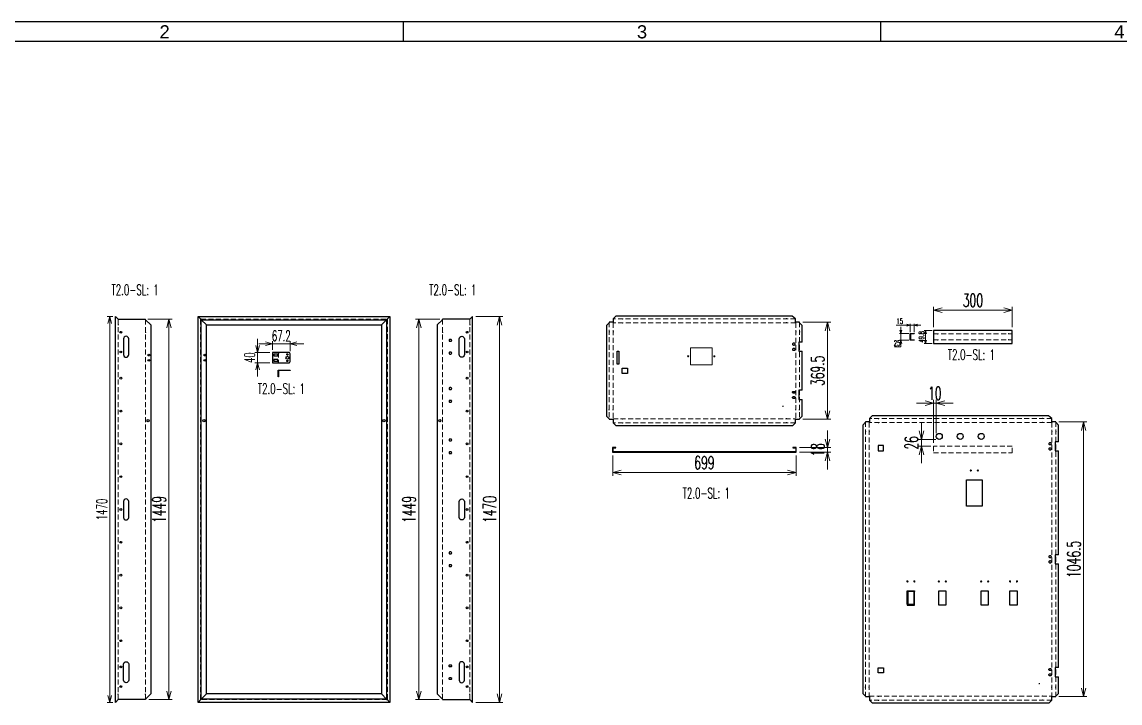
# Model space of a CAD drawing. Header units: millimetres. Extents: x -4798 to 103231, y 23514 to 54248.
# Drawn here: x 12311 to 16495, y 40344 to 42939 of the extents above; entities that cross this region are included whole.
import ezdxf
from ezdxf.enums import TextEntityAlignment as Align

# ---------------------------------------------------------------- set-up
doc = ezdxf.new("R2010")
doc.units = ezdxf.units.MM
doc.header["$LTSCALE"] = 3
doc.linetypes.add('HIDDEN', pattern=[9.525, 6.35, -3.175])
doc.layers.add('@.DM. KÍCH THƯỚC', color=8, linetype='Continuous', lineweight=20, transparency=0.2)
for name, color, linetype in [('@.DM. NÉT CHÍNH', 7, 'Continuous'), ('@.TEXT', 7, 'Continuous'), ('@.VISIBLE', 7, 'Continuous'), ('dim', 7, 'Continuous'), ('S-DIM', 7, 'Continuous')]:
    doc.layers.add(name, color=color, linetype=linetype)
doc.layers.add('@.DM. NÉT ĐỨT', color=8, linetype='HIDDEN', lineweight=9)
doc.styles.add('Ann_w01', font='romans.shx', dxfattribs={"width": 0.6, "bigfont": 'chineset.shx'})
doc.styles.add('Arial', font='arial.ttf')
doc.dimstyles.new('Dim 01_SC10', dxfattribs={"dimscale": 10, "dimtxt": 2, "dimasz": 1.3, "dimexe": 0.5, "dimexo": 0.5, "dimgap": 0.5, "dimtad": 1, "dimtoh": 1, "dimdec": 1, "dimzin": 12, "dimdsep": 46, "dimtxsty": 'Ann_w01', "dimblk": 'OPEN30', "dimcen": 1.5, "dimclrd": 6, "dimclre": 6, "dimclrt": 3, "dimadec": 1, "dimazin": 3, "dimtm": 1e-09, "dimtfac": 1, "dimtdec": 1, "dimtmove": 0, "dimatfit": 3, "dimldrblk": 'OPEN30', "dimfxl": 0, "dimtolj": 1, "dimlwd": 0, "dimlwe": 0, "dimarcsym": 0})
doc.dimstyles.new('Dim 01_SC20', dxfattribs={"dimscale": 20, "dimtxt": 2, "dimasz": 1.3, "dimexe": 0.5, "dimexo": 0.5, "dimgap": 0.5, "dimtad": 1, "dimdec": 1, "dimzin": 12, "dimdsep": 46, "dimtxsty": 'Ann_w01', "dimblk": 'OPEN30', "dimcen": 1.5, "dimclrd": 6, "dimclre": 6, "dimclrt": 3, "dimadec": 1, "dimazin": 3, "dimtm": 1e-09, "dimtfac": 1, "dimtdec": 1, "dimtix": 1, "dimtmove": 0, "dimatfit": 3, "dimldrblk": 'OPEN30', "dimfxl": 0, "dimtolj": 1, "dimlwd": 0, "dimlwe": 0, "dimarcsym": 0})
doc.dimstyles.new('Dim 01_SC25', dxfattribs={"dimscale": 25, "dimtxt": 2, "dimasz": 1.3, "dimexe": 0.5, "dimexo": 0.5, "dimgap": 0.5, "dimtad": 1, "dimdec": 1, "dimzin": 12, "dimdsep": 46, "dimtxsty": 'Ann_w01', "dimblk": 'OPEN30', "dimcen": 1.5, "dimclrd": 6, "dimclre": 6, "dimclrt": 3, "dimadec": 1, "dimazin": 3, "dimtm": 1e-09, "dimtfac": 1, "dimtdec": 1, "dimtix": 1, "dimtmove": 0, "dimatfit": 3, "dimldrblk": 'OPEN30', "dimfxl": 0, "dimtolj": 1, "dimlwd": 0, "dimlwe": 0, "dimarcsym": 0})

# ---------------------------------------------------------------- blocks, each defined once
blk = doc.blocks.new('_Open30')
at = {"color": 0, "linetype": 'ByBlock', "lineweight": -2}
for p, q in [((-1, 0.27), (0, 0)), ((0, 0), (-1, -0.27)), ((0, 0), (-1, 0))]:
    blk.add_line(p, q, dxfattribs=at)
blk = doc.blocks.new('*D178')
at = {"layer": '@.DM. KÍCH THƯỚC', "color": 6, "lineweight": 0}
for p, q in [((16262.2, 41414.9), (16368.9, 41414.9)), ((16356.4, 41382.4), (16356.4, 40400.9)), ((16262.2, 40368.4), (16368.9, 40368.4))]:
    blk.add_line(p, q, dxfattribs=at)
at = {"layer": 'Defpoints', "color": 0}
for p in [(16249.7, 41414.9), (16249.7, 40368.4), (16356.4, 40368.4)]:
    blk.add_point(p, dxfattribs=at)
at = {"layer": '@.DM. KÍCH THƯỚC', "color": 6, "lineweight": 0, "xscale": 32.5, "yscale": 32.5, "zscale": 32.5}
for p, rotation in [((16356.4, 41414.9), 90), ((16356.4, 40368.4), 270)]:
    blk.add_blockref('_Open30', p, dxfattribs=dict(at, rotation=rotation))
at = {"layer": '@.DM. KÍCH THƯỚC', "color": 3, "insert": (16318.9, 40891.6), "char_height": 50, "attachment_point": 5, "rotation": 90, "style": 'Ann_w01'}
blk.add_mtext('\\A1;1046.5', dxfattribs=at)
blk = doc.blocks.new('*D173')
at = {"layer": '@.DM. KÍCH THƯỚC', "color": 6, "lineweight": 0}
for p, q in [((15286.1, 41794.4), (15392.8, 41794.4)), ((15380.3, 41761.9), (15380.3, 41457.4)), ((15286.2, 41424.9), (15392.8, 41424.9))]:
    blk.add_line(p, q, dxfattribs=at)
at = {"layer": 'Defpoints', "color": 0}
for p in [(15273.6, 41794.4), (15273.7, 41424.9), (15380.3, 41424.9)]:
    blk.add_point(p, dxfattribs=at)
at = {"layer": '@.DM. KÍCH THƯỚC', "color": 6, "lineweight": 0, "xscale": 32.5, "yscale": 32.5, "zscale": 32.5}
for p, rotation in [((15380.3, 41794.4), 90), ((15380.3, 41424.9), 270)]:
    blk.add_blockref('_Open30', p, dxfattribs=dict(at, rotation=rotation))
at = {"layer": '@.DM. KÍCH THƯỚC', "color": 3, "insert": (15342.8, 41609.6), "char_height": 50, "attachment_point": 5, "rotation": 90, "style": 'Ann_w01'}
blk.add_mtext('\\A1;369.5', dxfattribs=at)
blk = doc.blocks.new('*D193')
at = {"layer": '@.DM. KÍCH THƯỚC', "color": 6, "lineweight": 0}
for p, q in [((15784.6, 41776.3), (15784.6, 41853)), ((15817.1, 41840.5), (16052.1, 41840.5)), ((16084.6, 41776.3), (16084.6, 41853))]:
    blk.add_line(p, q, dxfattribs=at)
at = {"layer": 'Defpoints', "color": 0}
for p in [(16084.6, 41840.5), (15784.6, 41763.8), (16084.6, 41763.8)]:
    blk.add_point(p, dxfattribs=at)
at = {"layer": '@.DM. KÍCH THƯỚC', "color": 6, "lineweight": 0, "xscale": 32.5, "yscale": 32.5, "zscale": 32.5, "rotation": 180}
blk.add_blockref('_Open30', (15784.6, 41840.5), dxfattribs=at)
at = {"layer": '@.DM. KÍCH THƯỚC', "color": 6, "lineweight": 0, "xscale": 32.5, "yscale": 32.5, "zscale": 32.5}
blk.add_blockref('_Open30', (16084.6, 41840.5), dxfattribs=at)
at = {"layer": '@.DM. KÍCH THƯỚC', "color": 3, "insert": (15934.6, 41878), "char_height": 50, "attachment_point": 5, "style": 'Ann_w01'}
blk.add_mtext('\\A1;300', dxfattribs=at)
blk = doc.blocks.new('*D250')
at = {"layer": 'Defpoints', "color": 0}
for p in [(15753.7, 41763.8), (15784.6, 41763.8), (15784.6, 41714)]:
    blk.add_point(p, dxfattribs=at)
at = {"layer": 'dim', "color": 6, "lineweight": 0}
for p, q in [((15779.6, 41763.8), (15748.7, 41763.8)), ((15779.6, 41714), (15748.7, 41714)), ((15753.7, 41727), (15753.7, 41750.8))]:
    blk.add_line(p, q, dxfattribs=at)
at = {"layer": 'dim', "color": 6, "lineweight": 0, "xscale": 13, "yscale": 13, "zscale": 13}
for p, rotation in [((15753.7, 41763.8), 90), ((15753.7, 41714), 270)]:
    blk.add_blockref('_Open30', p, dxfattribs=dict(at, rotation=rotation))
at = {"layer": 'dim', "color": 3, "insert": (15738.7, 41738.9), "char_height": 20, "attachment_point": 5, "rotation": 90, "style": 'Ann_w01'}
blk.add_mtext('\\A1;49.8', dxfattribs=at)
blk = doc.blocks.new('*D251')
at = {"layer": 'Defpoints', "color": 0}
for p in [(15660.2, 41726.4), (15695.4, 41751.4), (15695.4, 41726.4)]:
    blk.add_point(p, dxfattribs=at)
at = {"layer": 'dim', "color": 6, "lineweight": 0}
for p, q in [((15660.2, 41764.4), (15660.2, 41777.4)), ((15690.4, 41751.4), (15655.2, 41751.4)), ((15690.4, 41726.4), (15655.2, 41726.4)), ((15660.2, 41751.4), (15660.2, 41726.4)), ((15660.2, 41713.4), (15660.2, 41700.4)), ((15660.2, 41700.4), (15635.8, 41700.4))]:
    blk.add_line(p, q, dxfattribs=at)
at = {"layer": 'dim', "color": 6, "lineweight": 0, "xscale": 13, "yscale": 13, "zscale": 13}
for p, rotation in [((15660.2, 41751.4), 270), ((15660.2, 41726.4), 90)]:
    blk.add_blockref('_Open30', p, dxfattribs=dict(at, rotation=rotation))
at = {"layer": 'dim', "color": 3, "insert": (15645.5, 41715.4), "char_height": 20, "attachment_point": 5, "style": 'Ann_w01'}
blk.add_mtext('\\A1;25', dxfattribs=at)
blk = doc.blocks.new('*D252')
at = {"layer": 'Defpoints', "color": 0}
for p in [(15695.4, 41783.8), (15695.4, 41751.4), (15710.4, 41751.4)]:
    blk.add_point(p, dxfattribs=at)
at = {"layer": 'dim', "color": 6, "lineweight": 0}
for p, q in [((15682.4, 41783.8), (15641.7, 41783.8)), ((15695.4, 41756.4), (15695.4, 41788.8)), ((15710.4, 41783.8), (15695.4, 41783.8)), ((15710.4, 41756.4), (15710.4, 41788.8)), ((15723.4, 41783.8), (15736.4, 41783.8))]:
    blk.add_line(p, q, dxfattribs=at)
at = {"layer": 'dim', "color": 6, "lineweight": 0, "xscale": 13, "yscale": 13, "zscale": 13}
blk.add_blockref('_Open30', (15695.4, 41783.8), dxfattribs=at)
at = {"layer": 'dim', "color": 6, "lineweight": 0, "xscale": 13, "yscale": 13, "zscale": 13, "rotation": 180}
blk.add_blockref('_Open30', (15710.4, 41783.8), dxfattribs=at)
at = {"layer": 'dim', "color": 3, "insert": (15655.6, 41798.8), "char_height": 20, "attachment_point": 5, "style": 'Ann_w01'}
blk.add_mtext('\\A1;15', dxfattribs=at)
blk = doc.blocks.new('KHUNG BAN VE (Made by Tung)')
at = {"layer": '@.VISIBLE', "color": 8}
for p, q in [((148.5, 207), (148.5, 210)), ((221.25, 207), (221.25, 210))]:
    blk.add_line(p, q, dxfattribs=at)
for points in [[(0, 0), (297, 0), (297, 210), (0, 210)], [(3, 3), (294, 3), (294, 207), (3, 207)]]:
    blk.add_lwpolyline(points, close=True, dxfattribs=at)
at = {"layer": '@.TEXT', "color": 1, "style": 'Arial'}
for s, p in [('2', (112.125, 208.5)), ('3', (184.875, 208.5)), ('4', (257.625, 208.5))]:
    blk.add_text(s, height=2, dxfattribs=at).set_placement(p, align=Align.MIDDLE_CENTER)
for tag, height, p in [('DESIGNER_NAME', 2, (38, 15.5)), ('PROJECT_CODE', 2, (258.5, 15.5)), ('SCALE', 2, (289, 15.5)), ('APPROVED_NAME', 2, (38, 10.5)), ('DRAWING_NAME', 4, (173, 8)), ('CUSTOMER_NAME', 2, (258.5, 10.5)), ('PAGE', 2, (289, 10.5)), ('TOTAL', 2, (289, 5.5))]:
    blk.add_attdef(tag, text='', height=height, dxfattribs=at).set_placement(p, align=Align.MIDDLE_CENTER)
blk = doc.blocks.new('*D194')
at = {"layer": '@.DM. KÍCH THƯỚC', "color": 6, "lineweight": 0}
for p, q in [((13904, 41805.9), (13811.3, 41805.9)), ((13823.8, 41773.4), (13823.8, 40389.4)), ((13901, 40356.9), (13811.3, 40356.9))]:
    blk.add_line(p, q, dxfattribs=at)
at = {"layer": 'Defpoints', "color": 0}
for p in [(13916.5, 41805.9), (13823.8, 40356.9), (13913.5, 40356.9)]:
    blk.add_point(p, dxfattribs=at)
at = {"layer": '@.DM. KÍCH THƯỚC', "color": 6, "lineweight": 0, "xscale": 32.5, "yscale": 32.5, "zscale": 32.5}
for p, rotation in [((13823.8, 41805.9), 90), ((13823.8, 40356.9), 270)]:
    blk.add_blockref('_Open30', p, dxfattribs=dict(at, rotation=rotation))
at = {"layer": '@.DM. KÍCH THƯỚC', "color": 3, "insert": (13786.3, 41081.4), "char_height": 50, "attachment_point": 5, "rotation": 90, "style": 'Ann_w01'}
blk.add_mtext('\\A1;1449', dxfattribs=at)
blk = doc.blocks.new('*D195')
at = {"layer": '@.DM. KÍCH THƯỚC', "color": 6, "lineweight": 0}
for p, q in [((12791.4, 41805.9), (12884.1, 41805.9)), ((12871.6, 41773.4), (12871.6, 40389.4)), ((12794.4, 40356.9), (12884.1, 40356.9))]:
    blk.add_line(p, q, dxfattribs=at)
at = {"layer": 'Defpoints', "color": 0}
for p in [(12778.9, 41805.9), (12781.9, 40356.9), (12871.6, 40356.9)]:
    blk.add_point(p, dxfattribs=at)
at = {"layer": '@.DM. KÍCH THƯỚC', "color": 6, "lineweight": 0, "xscale": 32.5, "yscale": 32.5, "zscale": 32.5}
for p, rotation in [((12871.6, 41805.9), 90), ((12871.6, 40356.9), 270)]:
    blk.add_blockref('_Open30', p, dxfattribs=dict(at, rotation=rotation))
at = {"layer": '@.DM. KÍCH THƯỚC', "color": 3, "insert": (12834.1, 41081.4), "char_height": 50, "attachment_point": 5, "rotation": 90, "style": 'Ann_w01'}
blk.add_mtext('\\A1;1449', dxfattribs=at)
blk = doc.blocks.new('*D259')
at = {"layer": 'Defpoints', "color": 0}
for p in [(13332.9, 41712.9), (13265.7, 41679.6), (13332.9, 41674.6)]:
    blk.add_point(p, dxfattribs=at)
at = {"layer": 'dim', "color": 6, "lineweight": 0}
for p, q in [((13239.7, 41712.9), (13213.7, 41712.9)), ((13265.7, 41689.6), (13265.7, 41722.9)), ((13265.7, 41712.9), (13332.9, 41712.9)), ((13332.9, 41684.6), (13332.9, 41722.9)), ((13358.9, 41712.9), (13384.9, 41712.9))]:
    blk.add_line(p, q, dxfattribs=at)
at = {"layer": 'dim', "color": 6, "lineweight": 0, "xscale": 26, "yscale": 26, "zscale": 26}
blk.add_blockref('_Open30', (13265.7, 41712.9), dxfattribs=at)
at = {"layer": 'dim', "color": 6, "lineweight": 0, "xscale": 26, "yscale": 26, "zscale": 26, "rotation": 180}
blk.add_blockref('_Open30', (13332.9, 41712.9), dxfattribs=at)
at = {"layer": 'dim', "color": 3, "insert": (13299.3, 41742.9), "char_height": 40, "attachment_point": 5, "style": 'Ann_w01'}
blk.add_mtext('\\A1;67.2', dxfattribs=at)
blk = doc.blocks.new('*D260')
at = {"layer": 'Defpoints', "color": 0}
for p in [(13265.7, 41679.6), (13209.1, 41639.6), (13265.7, 41639.6)]:
    blk.add_point(p, dxfattribs=at)
at = {"layer": 'dim', "color": 6, "lineweight": 0}
for p, q in [((13209.1, 41705.6), (13209.1, 41731.6)), ((13255.7, 41679.6), (13199.1, 41679.6)), ((13209.1, 41679.6), (13209.1, 41639.6)), ((13255.7, 41639.6), (13199.1, 41639.6)), ((13209.1, 41613.6), (13209.1, 41587.6))]:
    blk.add_line(p, q, dxfattribs=at)
at = {"layer": 'dim', "color": 6, "lineweight": 0, "xscale": 26, "yscale": 26, "zscale": 26}
for p, rotation in [((13209.1, 41679.6), 270), ((13209.1, 41639.6), 90)]:
    blk.add_blockref('_Open30', p, dxfattribs=dict(at, rotation=rotation))
at = {"layer": 'dim', "color": 3, "insert": (13179.1, 41659.6), "char_height": 40, "attachment_point": 5, "rotation": 90, "style": 'Ann_w01'}
blk.add_mtext('\\A1;40', dxfattribs=at)
blk = doc.blocks.new('*D196')
at = {"layer": '@.VISIBLE', "color": 6, "lineweight": 0}
for p, q in [((12657.7, 41816.4), (12635.6, 41816.4)), ((12645.6, 41790.4), (12645.6, 40372.4)), ((12657.7, 40346.4), (12635.6, 40346.4))]:
    blk.add_line(p, q, dxfattribs=at)
at = {"layer": 'Defpoints', "color": 0}
for p in [(12667.7, 41816.4), (12645.6, 40346.4), (12667.7, 40346.4)]:
    blk.add_point(p, dxfattribs=at)
at = {"layer": '@.VISIBLE', "color": 6, "lineweight": 0, "xscale": 26, "yscale": 26, "zscale": 26}
for p, rotation in [((12645.6, 41816.4), 90), ((12645.6, 40346.4), 270)]:
    blk.add_blockref('_Open30', p, dxfattribs=dict(at, rotation=rotation))
at = {"layer": '@.VISIBLE', "color": 3, "insert": (12615.6, 41081.4), "char_height": 40, "attachment_point": 5, "rotation": 90, "style": 'Ann_w01'}
blk.add_mtext('\\A1;1470', dxfattribs=at)
blk = doc.blocks.new('*D261')
at = {"layer": '@.DM. KÍCH THƯỚC', "color": 6, "lineweight": 0}
for p, q in [((14562, 41286.7), (14562, 41209.6)), ((15261, 41286.7), (15261, 41209.6)), ((14594.5, 41222.1), (15228.5, 41222.1))]:
    blk.add_line(p, q, dxfattribs=at)
at = {"layer": 'Defpoints', "color": 0}
for p in [(14562, 41299.2), (15261, 41299.2), (15261, 41222.1)]:
    blk.add_point(p, dxfattribs=at)
at = {"layer": '@.DM. KÍCH THƯỚC', "color": 6, "lineweight": 0, "xscale": 32.5, "yscale": 32.5, "zscale": 32.5, "rotation": 180}
blk.add_blockref('_Open30', (14562, 41222.1), dxfattribs=at)
at = {"layer": '@.DM. KÍCH THƯỚC', "color": 6, "lineweight": 0, "xscale": 32.5, "yscale": 32.5, "zscale": 32.5}
blk.add_blockref('_Open30', (15261, 41222.1), dxfattribs=at)
at = {"layer": '@.DM. KÍCH THƯỚC', "color": 3, "insert": (14911.5, 41259.6), "char_height": 50, "attachment_point": 5, "style": 'Ann_w01'}
blk.add_mtext('\\A1;699', dxfattribs=at)
blk = doc.blocks.new('A$C77b30689')
at = {"color": 6, "linetype": 'Continuous', "lineweight": 0}
blk.add_lwpolyline([(93.2, 65), (11.2, 65), (11.2, 0), (93.2, 0)], close=True, dxfattribs=at)
at = {"color": 6, "lineweight": 0}
for centre in [(2.2, 32.5), (102.2, 32.5)]:
    blk.add_circle(centre, 2.25, dxfattribs=at)
blk = doc.blocks.new('*D265')
at = {"layer": 'Defpoints', "color": 0}
for p in [(15784.6, 41486.5), (15794.6, 41359.9), (15784.6, 41322.4)]:
    blk.add_point(p, dxfattribs=at)
at = {"layer": 'S-DIM', "color": 6, "lineweight": 0}
for p, q in [((15752.1, 41486.5), (15719.6, 41486.5)), ((15784.6, 41334.9), (15784.6, 41499)), ((15794.6, 41486.5), (15784.6, 41486.5)), ((15794.6, 41372.4), (15794.6, 41499)), ((15827.1, 41486.5), (15859.6, 41486.5))]:
    blk.add_line(p, q, dxfattribs=at)
at = {"layer": 'S-DIM', "color": 6, "lineweight": 0, "xscale": 32.5, "yscale": 32.5, "zscale": 32.5}
blk.add_blockref('_Open30', (15784.6, 41486.5), dxfattribs=at)
at = {"layer": 'S-DIM', "color": 6, "lineweight": 0, "xscale": 32.5, "yscale": 32.5, "zscale": 32.5, "rotation": 180}
blk.add_blockref('_Open30', (15794.6, 41486.5), dxfattribs=at)
at = {"layer": 'S-DIM', "color": 3, "insert": (15789.6, 41524), "char_height": 50, "attachment_point": 5, "style": 'Ann_w01'}
blk.add_mtext('\\A1;10', dxfattribs=at)
blk = doc.blocks.new('*D266')
at = {"layer": 'Defpoints', "color": 0}
for p in [(15806.1, 41348.4), (15738.2, 41322.4), (15786.1, 41322.4)]:
    blk.add_point(p, dxfattribs=at)
at = {"layer": 'S-DIM', "color": 6, "lineweight": 0}
for p, q in [((15738.2, 41380.9), (15738.2, 41413.4)), ((15793.6, 41348.4), (15725.7, 41348.4)), ((15738.2, 41348.4), (15738.2, 41322.4)), ((15773.6, 41322.4), (15725.7, 41322.4)), ((15738.2, 41289.9), (15738.2, 41257.4))]:
    blk.add_line(p, q, dxfattribs=at)
at = {"layer": 'S-DIM', "color": 6, "lineweight": 0, "xscale": 32.5, "yscale": 32.5, "zscale": 32.5}
for p, rotation in [((15738.2, 41348.4), 270), ((15738.2, 41322.4), 90)]:
    blk.add_blockref('_Open30', p, dxfattribs=dict(at, rotation=rotation))
at = {"layer": 'S-DIM', "color": 3, "insert": (15700.7, 41335.4), "char_height": 50, "attachment_point": 5, "rotation": 90, "style": 'Ann_w01'}
blk.add_mtext('\\A1;26', dxfattribs=at)
blk = doc.blocks.new('*D267')
at = {"layer": 'Defpoints', "color": 0}
for p in [(15261, 41317.2), (15261, 41299.2), (15380.9, 41317.2)]:
    blk.add_point(p, dxfattribs=at)
at = {"layer": 'S-DIM', "color": 6, "lineweight": 0}
for p, q in [((15380.9, 41349.7), (15380.9, 41382.2)), ((15273.5, 41317.2), (15393.4, 41317.2)), ((15273.5, 41299.2), (15393.4, 41299.2)), ((15380.9, 41299.2), (15380.9, 41317.2)), ((15380.9, 41266.7), (15380.9, 41234.2))]:
    blk.add_line(p, q, dxfattribs=at)
at = {"layer": 'S-DIM', "color": 6, "lineweight": 0, "xscale": 32.5, "yscale": 32.5, "zscale": 32.5}
for p, rotation in [((15380.9, 41317.2), 270), ((15380.9, 41299.2), 90)]:
    blk.add_blockref('_Open30', p, dxfattribs=dict(at, rotation=rotation))
at = {"layer": 'S-DIM', "color": 3, "insert": (15343.4, 41308.2), "char_height": 50, "attachment_point": 5, "rotation": 90, "style": 'Ann_w01'}
blk.add_mtext('\\A1;18', dxfattribs=at)
blk = doc.blocks.new('*D315')
at = {"layer": 'Defpoints', "color": 0}
for p in [(14027.7, 41816.4), (14027.7, 40346.4), (14131.2, 40346.4)]:
    blk.add_point(p, dxfattribs=at)
at = {"layer": 'S-DIM', "color": 6, "lineweight": 0}
for p, q in [((14040.2, 41816.4), (14143.7, 41816.4)), ((14131.2, 41783.9), (14131.2, 40378.9)), ((14040.2, 40346.4), (14143.7, 40346.4))]:
    blk.add_line(p, q, dxfattribs=at)
at = {"layer": 'S-DIM', "color": 6, "lineweight": 0, "xscale": 32.5, "yscale": 32.5, "zscale": 32.5}
for p, rotation in [((14131.2, 41816.4), 90), ((14131.2, 40346.4), 270)]:
    blk.add_blockref('_Open30', p, dxfattribs=dict(at, rotation=rotation))
at = {"layer": 'S-DIM', "color": 3, "insert": (14093.7, 41081.4), "char_height": 50, "attachment_point": 5, "rotation": 90, "style": 'Ann_w01'}
blk.add_mtext('\\A1;1470', dxfattribs=at)

msp = doc.modelspace()

# ---------------------------------------------------------------- linework, layer by layer
at = {"color": 1}
for p, q in [((15799.04, 41750.11), (15801.04, 41750.11)), ((15799.04, 41727.71), (15801.04, 41727.71)), ((16070.2, 41750.11), (16068.2, 41750.11)), ((16070.2, 41727.71), (16068.2, 41727.71))]:
    msp.add_line(p, q, dxfattribs=at)
for points in [[(15784.62, 41714.01), (16084.62, 41714.01), (16084.62, 41763.81), (15784.62, 41763.81)], [(15710.41, 41726.41), (15695.41, 41726.41), (15695.41, 41751.41), (15710.41, 41751.41), (15710.41, 41749.91), (15696.91, 41749.91), (15696.91, 41727.91), (15710.41, 41727.91)], [(15711.62, 40768.89), (15709.12, 40768.89), (15684.62, 40768.89), (15684.62, 40771.39), (15711.62, 40771.39)], [(15684.62, 40720.39), (15684.62, 40767.39), (15687.12, 40767.39), (15687.12, 40720.39)], [(15711.62, 40720.39), (15711.62, 40767.39), (15709.12, 40767.39), (15709.12, 40720.39)], [(15684.62, 40716.39), (15711.62, 40716.39), (15711.62, 40718.89), (15709.12, 40718.89), (15684.62, 40718.89)]]:
    msp.add_lwpolyline(points, close=True)
for points in [[(15910.12, 41193.89), (15970.12, 41193.89), (15970.12, 41093.89), (15910.12, 41093.89)], [(15804.62, 40771.39), (15831.62, 40771.39), (15831.62, 40716.39), (15804.62, 40716.39)], [(15965.62, 40771.39), (15992.62, 40771.39), (15992.62, 40716.39), (15965.62, 40716.39)], [(16075.62, 40771.39), (16102.62, 40771.39), (16102.62, 40716.39), (16075.62, 40716.39)]]:
    msp.add_lwpolyline(points, close=True, dxfattribs=at)
for centre in [(15806.12, 41359.89), (15886.12, 41359.89), (15966.12, 41359.89)]:
    msp.add_circle(centre, 11.5)
at = {"linetype": 'ByBlock', "lineweight": 9}
for centre in [(15926.82, 41229.89), (15953.42, 41229.89), (15684.82, 40807.39), (15711.42, 40807.39), (15804.82, 40807.39), (15831.42, 40807.39), (15965.82, 40807.39), (15992.42, 40807.39), (16075.82, 40807.39), (16102.42, 40807.39)]:
    msp.add_circle(centre, 2.4, dxfattribs=at)
at = {"layer": '@.DM. NÉT CHÍNH'}
for p, q in [((12667.69, 40346.39), (12667.69, 41816.39)), ((12667.69, 41816.39), (12678.19, 41805.89)), ((12678.19, 41805.89), (12781.89, 41805.89)), ((12781.89, 41804.39), (12781.89, 41805.89)), ((12801.89, 41784.39), (12781.89, 41804.39)), ((13893.53, 41784.39), (13913.53, 41804.39)), ((14017.23, 41805.89), (13913.53, 41805.89)), ((13913.53, 41804.39), (13913.53, 41805.89)), ((14027.73, 41816.39), (14017.23, 41805.89)), ((14027.73, 40346.39), (14027.73, 41816.39)), ((14564.18, 41794.39), (14564.18, 41792.69)), ((15258.78, 41794.39), (15258.78, 41792.69)), ((12801.89, 41784.39), (12801.89, 40378.39)), ((13893.53, 41784.39), (13893.53, 40378.39)), ((14564.18, 41424.89), (14564.18, 41426.59)), ((15258.78, 41424.89), (15258.78, 41426.59)), ((15540.32, 41414.89), (15540.32, 41413.19)), ((16234.92, 41414.89), (16234.92, 41413.19)), ((12801.89, 40378.39), (12781.89, 40358.39)), ((13893.53, 40378.39), (13913.53, 40358.39)), ((12678.19, 40356.89), (12667.69, 40346.39)), ((12781.89, 40356.89), (12678.19, 40356.89)), ((12781.89, 40358.39), (12781.89, 40356.89)), ((13913.53, 40358.39), (13913.53, 40356.89)), ((13913.53, 40356.89), (14017.23, 40356.89)), ((14017.23, 40356.89), (14027.73, 40346.39)), ((15540.32, 40368.39), (15540.32, 40370.09)), ((16234.92, 40368.39), (16234.92, 40370.09))]:
    msp.add_line(p, q, dxfattribs=at)
at = {"layer": '@.DM. NÉT CHÍNH', "color": 6}
for p, q in [((12993.21, 41805.89), (12982.71, 41816.39)), ((12994.71, 41805.89), (12993.21, 41805.89)), ((12994.71, 41804.39), (12994.71, 41805.89)), ((13014.71, 41784.39), (12994.71, 41804.39)), ((13680.71, 41784.39), (13700.71, 41804.39)), ((13700.71, 41804.39), (13700.71, 41805.89)), ((13700.71, 41805.89), (13702.21, 41805.89)), ((13702.21, 41805.89), (13712.71, 41816.39))]:
    msp.add_line(p, q, dxfattribs=at)
at = {"layer": '@.DM. NÉT CHÍNH', "color": 1}
for p, q in [((14597.84, 41807.29), (14599.84, 41807.29)), ((15225.12, 41807.29), (15223.12, 41807.29)), ((12677.99, 41786.07), (12677.99, 41784.07)), ((12781.59, 41756.07), (12781.59, 41754.07)), ((13913.83, 41756.07), (13913.83, 41754.07)), ((14017.43, 41786.07), (14017.43, 41784.07)), ((14549.08, 41759.38), (14549.08, 41757.38)), ((14563.68, 41759.38), (14563.68, 41757.38)), ((14597.84, 41792.69), (14599.84, 41792.69)), ((15225.12, 41792.69), (15223.12, 41792.69)), ((15259.28, 41759.38), (15259.28, 41757.38)), ((15273.88, 41759.38), (15273.88, 41757.38)), ((13289.26, 41677.21), (13289.26, 41675.21)), ((13289.26, 41642.07), (13289.26, 41644.07)), ((14549.08, 41459.9), (14549.08, 41461.9)), ((14563.68, 41459.9), (14563.68, 41461.9)), ((15209.48, 41474.89), (15211.48, 41474.89)), ((15210.48, 41475.89), (15210.48, 41473.89)), ((15259.28, 41459.9), (15259.28, 41461.9)), ((15273.88, 41459.9), (15273.88, 41461.9)), ((14597.84, 41426.59), (14599.84, 41426.59)), ((15225.12, 41426.59), (15223.12, 41426.59)), ((15573.98, 41427.79), (15575.98, 41427.79)), ((16201.26, 41427.79), (16199.26, 41427.79)), ((14597.84, 41411.99), (14599.84, 41411.99)), ((15225.12, 41411.99), (15223.12, 41411.99)), ((15525.22, 41379.88), (15525.22, 41377.88)), ((15539.82, 41379.88), (15539.82, 41377.88)), ((15573.98, 41413.19), (15575.98, 41413.19)), ((16201.26, 41413.19), (16199.26, 41413.19)), ((16235.42, 41379.88), (16235.42, 41377.88)), ((16250.02, 41379.88), (16250.02, 41377.88)), ((16185.62, 40418.39), (16187.62, 40418.39)), ((16186.62, 40419.39), (16186.62, 40417.39)), ((12677.99, 40376.72), (12677.99, 40378.72)), ((12781.59, 40376.72), (12781.59, 40378.72)), ((13913.83, 40376.72), (13913.83, 40378.72)), ((14017.43, 40376.72), (14017.43, 40378.72)), ((15525.22, 40403.4), (15525.22, 40405.4)), ((15539.82, 40403.4), (15539.82, 40405.4)), ((16235.42, 40403.4), (16235.42, 40405.4)), ((16250.02, 40403.4), (16250.02, 40405.4)), ((15573.98, 40370.09), (15575.98, 40370.09)), ((15573.98, 40355.49), (15575.98, 40355.49)), ((16201.26, 40370.09), (16199.26, 40370.09)), ((16201.26, 40355.49), (16199.26, 40355.49))]:
    msp.add_line(p, q, dxfattribs=at)
at = {"layer": '@.DM. NÉT CHÍNH', "color": 6}
for points in [[(12982.71, 41816.39), (13712.71, 41816.39), (13712.71, 40346.39), (12982.71, 40346.39)], [(12994.71, 41804.39), (13700.71, 41804.39), (13700.71, 40358.39), (12994.71, 40358.39)], [(13014.71, 41784.39), (13680.71, 41784.39), (13680.71, 40378.39), (13014.71, 40378.39)]]:
    msp.add_lwpolyline(points, close=True, dxfattribs=at)
at = {"layer": '@.DM. NÉT CHÍNH', "color": 6, "linetype": 'HIDDEN'}
msp.add_lwpolyline([(12993.21, 41805.89), (13702.21, 41805.89), (13702.21, 40356.89), (12993.21, 40356.89)], close=True, dxfattribs=at)
at = {"layer": '@.DM. NÉT CHÍNH'}
for points in [[(15284.18, 41782.39), (15273.68, 41792.89), (15273.68, 41794.39), (15258.78, 41794.39), (15258.78, 41807.79), (15245.98, 41817.59), (14573.98, 41817.59), (14564.18, 41807.79), (14564.18, 41794.39), (14549.28, 41794.39), (14549.28, 41792.89), (14538.78, 41782.39), (14538.78, 41436.89), (14549.28, 41426.39), (14549.28, 41424.89), (14564.18, 41424.89), (14564.18, 41411.79), (14573.98, 41401.69), (15248.98, 41401.69), (15258.78, 41411.79), (15258.78, 41424.89), (15273.68, 41424.89), (15273.68, 41426.39), (15284.18, 41436.89), (15284.18, 41500.4)], [(15284.18, 41718.88), (15284.18, 41782.39)], [(15284.18, 41718.88), (15271.58, 41718.88), (15271.58, 41683.88), (15284.18, 41683.88)], [(15284.18, 41535.4), (15284.18, 41683.88)], [(15284.18, 41535.4), (15271.58, 41535.4), (15271.58, 41500.4), (15284.18, 41500.4)], [(16260.32, 41402.89), (16249.82, 41413.39), (16249.82, 41414.89), (16234.92, 41414.89), (16234.92, 41428.29), (16222.12, 41438.09), (15550.12, 41438.09), (15540.32, 41428.29), (15540.32, 41414.89), (15525.42, 41414.89), (15525.42, 41413.39), (15514.92, 41402.89), (15514.92, 40380.39), (15525.42, 40369.89), (15525.42, 40368.39), (15540.32, 40368.39), (15540.32, 40354.99), (15550.12, 40345.19), (16225.12, 40345.19), (16234.92, 40354.99), (16234.92, 40368.39), (16249.82, 40368.39), (16249.82, 40369.89), (16260.32, 40380.39), (16260.32, 40443.89)], [(16260.32, 41339.37), (16260.32, 41402.89)], [(16260.32, 41339.37), (16247.72, 41339.37), (16247.72, 41304.37), (16260.32, 41304.37)], [(16260.32, 40909.14), (16260.32, 41304.37)], [(16260.32, 40909.14), (16247.72, 40909.14), (16247.72, 40874.14), (16260.32, 40874.14)], [(16260.32, 40478.89), (16260.32, 40874.14)], [(16260.32, 40478.89), (16247.72, 40478.89), (16247.72, 40443.89), (16260.32, 40443.89)], [(12781.89, 40356.89), (12678.19, 40356.89)], [(13913.53, 40356.89), (14017.23, 40356.89)]]:
    msp.add_lwpolyline(points, dxfattribs=at)
for points in [[(12708.29, 41741.38), (12708.29, 41741.38, 0.4142136), (12698.29, 41731.38), (12698.29, 41671.38, 0.4142136), (12708.29, 41661.38), (12708.29, 41661.38, 0.4142136), (12718.29, 41671.38), (12718.29, 41731.38, 0.4142136)], [(13942.13, 41722.13), (13945.13, 41722.13, 0.4142136), (13948.63, 41725.63), (13948.63, 41725.63, 0.4142136), (13945.13, 41729.13), (13942.13, 41729.13, 0.4142136), (13938.63, 41725.63), (13938.63, 41725.63, 0.4142136)], [(13987.13, 41741.38), (13987.13, 41741.38, -0.4142136), (13997.13, 41731.38), (13997.13, 41671.38, -0.4142136), (13987.13, 41661.38), (13987.13, 41661.38, -0.4142136), (13977.13, 41671.38), (13977.13, 41731.38, -0.4142136)], [(15250.98, 41707.88), (15253.98, 41707.88, 0.4142136), (15257.48, 41711.38), (15257.48, 41711.38, 0.4142136), (15253.98, 41714.88), (15250.98, 41714.88, 0.4142136), (15247.48, 41711.38), (15247.48, 41711.38, 0.4142136)], [(13942.13, 41673.63), (13945.13, 41673.63, 0.4142136), (13948.63, 41677.13), (13948.63, 41677.13, 0.4142136), (13945.13, 41680.63), (13942.13, 41680.63, 0.4142136), (13938.63, 41677.13), (13938.63, 41677.13, 0.4142136)], [(15250.98, 41687.88), (15253.98, 41687.88, 0.4142136), (15257.48, 41691.38), (15257.48, 41691.38, 0.4142136), (15253.98, 41694.88), (15250.98, 41694.88, 0.4142136), (15247.48, 41691.38), (15247.48, 41691.38, 0.4142136)], [(13942.13, 41538.65), (13945.13, 41538.65, 0.4142136), (13948.63, 41542.15), (13948.63, 41542.15, 0.4142136), (13945.13, 41545.65), (13942.13, 41545.65, 0.4142136), (13938.63, 41542.15), (13938.63, 41542.15, 0.4142136)], [(15250.98, 41531.4), (15253.98, 41531.4, -0.4142136), (15257.48, 41527.9), (15257.48, 41527.9, -0.4142136), (15253.98, 41524.4), (15250.98, 41524.4, -0.4142136), (15247.48, 41527.9), (15247.48, 41527.9, -0.4142136)], [(15250.98, 41511.4), (15253.98, 41511.4, -0.4142136), (15257.48, 41507.9), (15257.48, 41507.9, -0.4142136), (15253.98, 41504.4), (15250.98, 41504.4, -0.4142136), (15247.48, 41507.9), (15247.48, 41507.9, -0.4142136)], [(13942.13, 41490.15), (13945.13, 41490.15, 0.4142136), (13948.63, 41493.65), (13948.63, 41493.65, 0.4142136), (13945.13, 41497.15), (13942.13, 41497.15, 0.4142136), (13938.63, 41493.65), (13938.63, 41493.65, 0.4142136)], [(13942.13, 41342.63), (13945.13, 41342.63, 0.4142136), (13948.63, 41346.13), (13948.63, 41346.13, 0.4142136), (13945.13, 41349.63), (13942.13, 41349.63, 0.4142136), (13938.63, 41346.13), (13938.63, 41346.13, 0.4142136)], [(16227.12, 41328.37), (16230.12, 41328.37, 0.4323273), (16233.32, 41331.87), (16233.32, 41331.87, 0.4323273), (16230.12, 41335.37), (16227.12, 41335.37, 0.4142136), (16223.62, 41331.87), (16223.62, 41331.87, 0.4142136)], [(13942.13, 41294.13), (13945.13, 41294.13, 0.4142136), (13948.63, 41297.63), (13948.63, 41297.63, 0.4142136), (13945.13, 41301.13), (13942.13, 41301.13, 0.4142136), (13938.63, 41297.63), (13938.63, 41297.63, 0.4142136)], [(16227.12, 41308.37), (16230.12, 41308.37, 0.4323273), (16233.32, 41311.87), (16233.32, 41311.87, 0.4323273), (16230.12, 41315.37), (16227.12, 41315.37, 0.4142136), (16223.62, 41311.87), (16223.62, 41311.87, 0.4142136)], [(12708.29, 41121.39), (12708.29, 41121.39, 0.4142136), (12698.29, 41111.39), (12698.29, 41051.39, 0.4142136), (12708.29, 41041.39), (12708.29, 41041.39, 0.4142136), (12718.29, 41051.39), (12718.29, 41111.39, 0.4142136)], [(13987.13, 41121.39), (13987.13, 41121.39, -0.4142136), (13997.13, 41111.39), (13997.13, 41051.39, -0.4142136), (13987.13, 41041.39), (13987.13, 41041.39, -0.4142136), (13977.13, 41051.39), (13977.13, 41111.39, -0.4142136)], [(13942.13, 40912.39), (13945.13, 40912.39, 0.4142136), (13948.63, 40915.89), (13948.63, 40915.89, 0.4142136), (13945.13, 40919.39), (13942.13, 40919.39, 0.4142136), (13938.63, 40915.89), (13938.63, 40915.89, 0.4142136)], [(16227.12, 40898.14), (16230.12, 40898.14, 0.4323273), (16233.32, 40901.64), (16233.32, 40901.64, 0.4323273), (16230.12, 40905.14), (16227.12, 40905.14, 0.4142136), (16223.62, 40901.64), (16223.62, 40901.64, 0.4142136)], [(16227.12, 40878.14), (16230.12, 40878.14, 0.4323273), (16233.32, 40881.64), (16233.32, 40881.64, 0.4323273), (16230.12, 40885.14), (16227.12, 40885.14, 0.4142136), (16223.62, 40881.64), (16223.62, 40881.64, 0.4142136)], [(13942.13, 40863.89), (13945.13, 40863.89, 0.4142136), (13948.63, 40867.39), (13948.63, 40867.39, 0.4142136), (13945.13, 40870.89), (13942.13, 40870.89, 0.4142136), (13938.63, 40867.39), (13938.63, 40867.39, 0.4142136)], [(12708.29, 40421.4), (12708.29, 40421.4, -0.4142136), (12698.29, 40431.4), (12698.29, 40491.4, -0.4142136), (12708.29, 40501.4), (12708.29, 40501.4, -0.4142136), (12718.29, 40491.4), (12718.29, 40431.4, -0.4142136)], [(13987.13, 40421.4), (13987.13, 40421.4, 0.4142136), (13997.13, 40431.4), (13997.13, 40491.4, 0.4142136), (13987.13, 40501.4), (13987.13, 40501.4, 0.4142136), (13977.13, 40491.4), (13977.13, 40431.4, 0.4142136)], [(13942.13, 40489.15), (13945.13, 40489.15, -0.4142136), (13948.63, 40485.65), (13948.63, 40485.65, -0.4142136), (13945.13, 40482.15), (13942.13, 40482.15, -0.4142136), (13938.63, 40485.65), (13938.63, 40485.65, -0.4142136)], [(16227.12, 40474.89), (16230.12, 40474.89, -0.4323273), (16233.32, 40471.39), (16233.32, 40471.39, -0.4323273), (16230.12, 40467.89), (16227.12, 40467.89, -0.4142136), (16223.62, 40471.39), (16223.62, 40471.39, -0.4142136)], [(13942.13, 40440.65), (13945.13, 40440.65, -0.4142136), (13948.63, 40437.15), (13948.63, 40437.15, -0.4142136), (13945.13, 40433.65), (13942.13, 40433.65, -0.4142136), (13938.63, 40437.15), (13938.63, 40437.15, -0.4142136)], [(16227.12, 40454.89), (16230.12, 40454.89, -0.4323273), (16233.32, 40451.39), (16233.32, 40451.39, -0.4323273), (16230.12, 40447.89), (16227.12, 40447.89, -0.4142136), (16223.62, 40451.39), (16223.62, 40451.39, -0.4142136)]]:
    msp.add_lwpolyline(points, format="xyb", close=True, dxfattribs=at)
for points in [[(14585.98, 41684.64), (14585.98, 41634.64), (14578.98, 41634.64), (14578.98, 41684.64)], [(14597.98, 41619.64), (14617.98, 41619.64), (14617.98, 41599.64), (14597.98, 41599.64)], [(14563.48, 41315.67), (14573.98, 41315.67), (14573.98, 41317.17), (14561.98, 41317.17), (14561.98, 41299.17), (15260.98, 41299.17), (15260.98, 41317.17), (15248.98, 41317.17), (15248.98, 41315.67), (15259.48, 41315.67), (15259.48, 41300.67), (14563.48, 41300.67)], [(15574.12, 41304.9), (15594.12, 41304.9), (15594.12, 41324.9), (15574.12, 41324.9)], [(15574.12, 40478.38), (15594.12, 40478.38), (15594.12, 40458.38), (15574.12, 40458.38)]]:
    msp.add_lwpolyline(points, close=True, dxfattribs=at)
at = {"layer": '@.DM. NÉT CHÍNH', "color": 6}
for points in [[(13014.71, 40378.39), (12994.71, 40358.39), (12994.71, 40356.89), (12993.21, 40356.89), (12982.71, 40346.39)], [(13680.71, 40378.39), (13700.71, 40358.39), (13700.71, 40356.89), (13702.21, 40356.89), (13712.71, 40346.39)]]:
    msp.add_lwpolyline(points, dxfattribs=at)
at = {"layer": '@.DM. NÉT CHÍNH'}
for centre, radius in [((12688.29, 41756.39), 3.5), ((14007.13, 41756.39), 3.5), ((12688.29, 41681.39), 3.5), ((12794.89, 41669.64), 3.5), ((14007.13, 41681.39), 3.5), ((12794.89, 41649.64), 3.5), ((12688.29, 41581.39), 3.5), ((14007.13, 41581.39), 3.5), ((12688.29, 41456.39), 3.5), ((14007.13, 41456.39), 3.5), ((12791.89, 41419.89), 4), ((13903.53, 41419.89), 4), ((12688.29, 41331.39), 3.5), ((14007.13, 41331.39), 3.5), ((12688.29, 41206.39), 3.5), ((14007.13, 41206.39), 3.5), ((12688.29, 41081.39), 3.5), ((14007.13, 41081.39), 3.5), ((12688.29, 40956.39), 3.5), ((14007.13, 40956.39), 3.5), ((12688.29, 40831.39), 3.5), ((14007.13, 40831.39), 3.5), ((12688.29, 40706.39), 3.5), ((14007.13, 40706.39), 3.5), ((12688.29, 40581.39), 3.5), ((14007.13, 40581.39), 3.5), ((12688.29, 40481.39), 3.5), ((14007.13, 40481.39), 3.5), ((12688.29, 40406.39), 3.5), ((14007.13, 40406.39), 3.5)]:
    msp.add_circle(centre, radius, dxfattribs=at)
at = {"layer": '@.DM. NÉT CHÍNH', "color": 6}
for centre, radius in [((13007.71, 41669.64), 3.5), ((13007.71, 41649.64), 3.5), ((13004.71, 41419.89), 4), ((13690.71, 41419.89), 4)]:
    msp.add_circle(centre, radius, dxfattribs=at)
at = {"layer": '@.DM. NÉT ĐỨT'}
for p, q in [((12677.99, 40356.89), (12677.99, 41805.89)), ((12781.59, 40356.89), (12781.59, 41805.89)), ((13913.83, 40356.89), (13913.83, 41805.89)), ((14017.43, 40356.89), (14017.43, 41805.89)), ((14549.08, 41794.39), (14549.08, 41424.89)), ((15273.88, 41794.39), (15273.88, 41424.89)), ((14563.68, 41792.69), (14563.68, 41426.59)), ((15259.28, 41792.69), (15259.28, 41426.59)), ((13289.26, 41679.64), (13289.26, 41639.64)), ((15525.22, 41414.89), (15525.22, 40368.39)), ((15539.82, 41413.19), (15539.82, 40370.09)), ((16235.42, 41413.19), (16235.42, 40370.09)), ((16250.02, 41414.89), (16250.02, 40368.39))]:
    msp.add_line(p, q, dxfattribs=at)
at = {"layer": '@.DM. NÉT ĐỨT', "linetype": 'HIDDEN'}
for p, q in [((15784.62, 41750.11), (16084.62, 41750.11)), ((15784.62, 41727.71), (16084.62, 41727.71))]:
    msp.add_line(p, q, dxfattribs=at)
at = {"layer": '@.DM. NÉT ĐỨT'}
for points in [[(15258.78, 41807.29), (14564.18, 41807.29)], [(15259.28, 41792.69), (14563.68, 41792.69)], [(14563.68, 41426.59), (15259.28, 41426.59)], [(16234.92, 41427.79), (15540.32, 41427.79)], [(15258.78, 41411.99), (14564.18, 41411.99)], [(16235.42, 41413.19), (15539.82, 41413.19)], [(15539.82, 40370.09), (16235.42, 40370.09)], [(16234.92, 40355.49), (15540.32, 40355.49)]]:
    msp.add_lwpolyline(points, dxfattribs=at)
msp.add_lwpolyline([(15784.62, 41297.39), (16084.62, 41297.39), (16084.62, 41322.39), (15784.62, 41322.39)], close=True, dxfattribs=at)
at = {"layer": '@.VISIBLE'}
msp.add_lwpolyline([(13265.66, 41679.64), (13265.66, 41639.64), (13327.86, 41639.64, 0.4142136), (13332.86, 41644.64), (13332.86, 41674.64, 0.4142136), (13327.86, 41679.64)], format="xyb", close=True, dxfattribs=at)
for points in [[(13270.66, 41673.14), (13270.66, 41666.14), (13285.66, 41666.14), (13285.66, 41673.14)], [(13270.66, 41653.14), (13270.66, 41646.14), (13285.66, 41646.14), (13285.66, 41653.14)], [(13287.86, 41586.91), (13287.86, 41611.91), (13332.86, 41611.91), (13332.86, 41610.41), (13289.36, 41610.41), (13289.36, 41586.91)]]:
    msp.add_lwpolyline(points, close=True, dxfattribs=at)
for centre, radius in [((13322.86, 41672.14), 2.5), ((13322.86, 41659.64), 5.5), ((13322.86, 41647.14), 2.5)]:
    msp.add_circle(centre, radius, dxfattribs=at)

# ---------------------------------------------------------------- block references
at = {"color": 3}
msp.add_blockref('A$C77b30689', (14847.29, 41632.46), dxfattribs=at)
at = {"layer": '@.VISIBLE', "xscale": 25, "yscale": 25, "zscale": 25}
msp.add_blockref('KHUNG BAN VE (Made by Tung)', (10051.97, 37688.72), dxfattribs=at)

# ---------------------------------------------------------------- texts
at = {"layer": 'dim', "color": 2, "style": 'Ann_w01', "width": 0.6}
for p in [(12742.54, 41918.42), (13952.88, 41918.42), (15928.61, 41671.21), (13299.93, 41541.79), (14918.44, 41143.7)]:
    msp.add_text('T2.0-SL: 1', height=40, dxfattribs=at).set_placement(p, align=Align.MIDDLE_CENTER)

# ---------------------------------------------------------------- dimensions: what is measured, and where the dimension line sits
at = {"layer": '@.DM. KÍCH THƯỚC'}
for base, p1, p2, picture, middle in [((16084.62, 41840.47), (15784.62, 41763.81), (16084.62, 41763.81), '*D193', (15934.62, 41877.97)), ((15260.98, 41222.14), (14561.98, 41299.17), (15260.98, 41299.17), '*D261', (14911.48, 41259.64))]:
    dim = msp.add_linear_dim(base=base, p1=p1, p2=p2, dimstyle='Dim 01_SC25', dxfattribs=at)
    dim.commit()
    dim.dimension.update_dxf_attribs({"geometry": picture, "text_midpoint": middle})
for base, p1, p2, picture, middle in [((12871.62, 40356.89), (12778.89, 41805.89), (12781.89, 40356.89), '*D195', (12834.12, 41081.39)), ((13823.81, 40356.89), (13916.53, 41805.89), (13913.53, 40356.89), '*D194', (13786.31, 41081.39)), ((15380.26, 41424.89), (15273.58, 41794.39), (15273.68, 41424.89), '*D173', (15342.76, 41609.64)), ((16356.4, 40368.39), (16249.72, 41414.89), (16249.72, 40368.39), '*D178', (16318.9, 40891.64))]:
    dim = msp.add_linear_dim(base=base, p1=p1, p2=p2, angle=90, dimstyle='Dim 01_SC25', dxfattribs=at)
    dim.commit()
    dim.dimension.update_dxf_attribs({"geometry": picture, "text_midpoint": middle})
at = {"layer": '@.VISIBLE'}
dim = msp.add_linear_dim(base=(12645.62, 40346.39), p1=(12667.69, 41816.39), p2=(12667.69, 40346.39), angle=90, dimstyle='Dim 01_SC20', dxfattribs=at)
dim.commit()
dim.dimension.update_dxf_attribs({"geometry": '*D196', "text_midpoint": (12615.62, 41081.39)})
at = {"layer": 'dim'}
for base, p1, p2, angle, picture, middle in [((15695.41, 41783.78), (15710.41, 41751.41), (15695.41, 41751.41), 180, '*D252', (15655.55, 41798.78)), ((15660.24, 41726.41), (15695.41, 41751.41), (15695.41, 41726.41), 90, '*D251', (15645.53, 41715.41)), ((15753.71, 41763.81), (15784.62, 41714.01), (15784.62, 41763.81), 90, '*D250', (15738.71, 41738.91))]:
    dim = msp.add_linear_dim(base=base, p1=p1, p2=p2, angle=angle, dimstyle='Dim 01_SC10', dxfattribs=at)
    dim.commit()
    dim.dimension.update_dxf_attribs({"geometry": picture, "text_midpoint": middle})
dim = msp.add_linear_dim(base=(13332.86, 41712.86), p1=(13265.66, 41679.64), p2=(13332.86, 41674.64), dimstyle='Dim 01_SC20', override={"dimlwd": 0, "dimlwe": 0}, dxfattribs=at)
dim.commit()
dim.dimension.update_dxf_attribs({"geometry": '*D259', "text_midpoint": (13299.26, 41742.86)})
dim = msp.add_linear_dim(base=(13209.09, 41639.64), p1=(13265.66, 41679.64), p2=(13265.66, 41639.64), angle=90, dimstyle='Dim 01_SC20', override={"dimlwd": 0, "dimlwe": 0}, dxfattribs=at)
dim.commit()
dim.dimension.update_dxf_attribs({"geometry": '*D260', "text_midpoint": (13179.09, 41659.64)})
at = {"layer": 'S-DIM'}
for base, p1, p2, picture, middle in [((14131.16, 40346.39), (14027.73, 41816.39), (14027.73, 40346.39), '*D315', (14093.66, 41081.39)), ((15380.93, 41317.17), (15260.98, 41299.17), (15260.98, 41317.17), '*D267', (15343.43, 41308.17))]:
    dim = msp.add_linear_dim(base=base, p1=p1, p2=p2, angle=90, dimstyle='Dim 01_SC25', override={"dimfxl": 5}, dxfattribs=at)
    dim.commit()
    dim.dimension.update_dxf_attribs({"geometry": picture, "text_midpoint": middle})
dim = msp.add_linear_dim(base=(15784.62, 41486.48), p1=(15794.62, 41359.89), p2=(15784.62, 41322.39), dimstyle='Dim 01_SC25', dxfattribs=at)
dim.commit()
dim.dimension.update_dxf_attribs({"geometry": '*D265', "text_midpoint": (15789.62, 41523.98)})
dim = msp.add_linear_dim(base=(15738.23, 41322.39), p1=(15806.12, 41348.39), p2=(15786.12, 41322.39), angle=90, dimstyle='Dim 01_SC25', dxfattribs=at)
dim.commit()
dim.dimension.update_dxf_attribs({"geometry": '*D266', "text_midpoint": (15700.73, 41335.39)})

doc.saveas('drawing.dxf')
